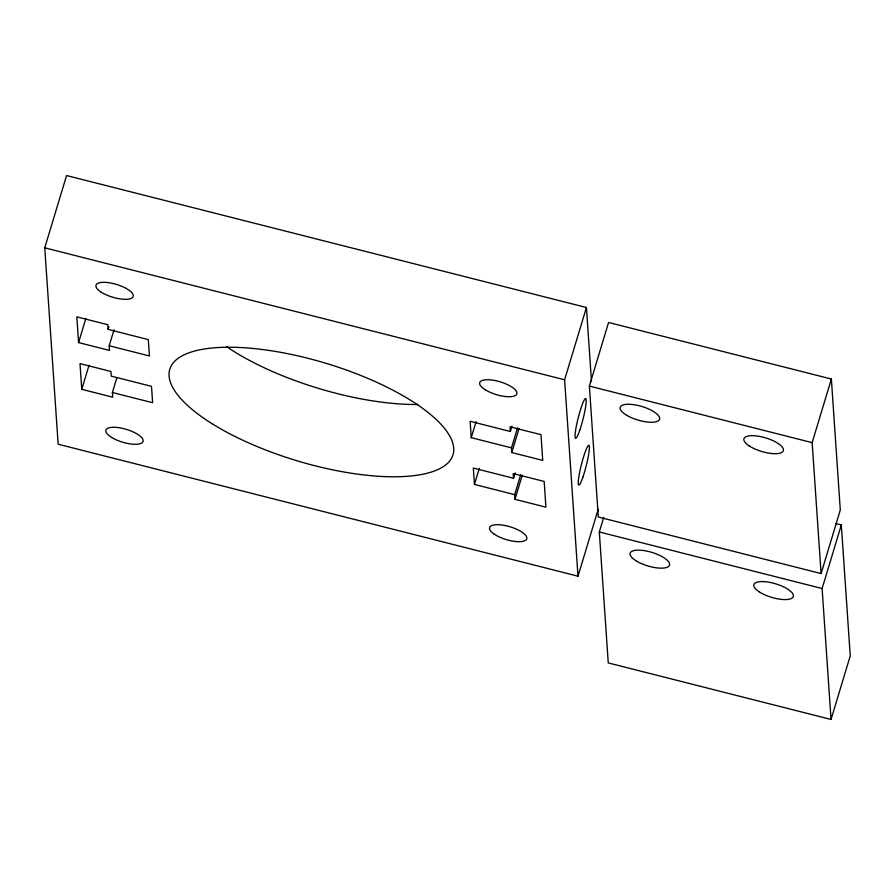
<?xml version="1.0" encoding="UTF-8"?>
<svg xmlns="http://www.w3.org/2000/svg" width="895" height="895" viewBox="0 0 895 895"><rect width="100%" height="100%" fill="white"/><g stroke="black" fill="none" stroke-linecap="round" stroke-linejoin="round"><path stroke-width="1.34" d="M598.218 509.255L578.002 576.19L58.153 444.211L44.75 247.826L66.577 175.543L586.438 307.511L591.472 381.337M114.057 329.684L109.201 345.75L109.526 350.426L78.581 342.572L85.853 318.475M116.842 377.779L112.401 392.513L112.714 397.19L81.769 389.325L89.041 365.238M109.201 345.75L149.431 355.964L148.313 339.597L108.094 329.382L108.899 326.709M471.251 437.655L470.132 421.288L510.363 431.502L510.038 426.825L540.983 434.679L542.739 460.399L511.795 452.546L511.481 447.869L471.251 437.655L476.095 421.59M474.439 484.419L473.321 468.051L513.551 478.266L513.227 473.589L544.171 481.443L545.928 507.163L514.983 499.309L514.67 494.633L474.439 484.419L479.295 468.353M510.363 431.502L511.974 426.154M511.481 447.869L517.534 427.788M511.795 452.546L519.066 428.448M513.551 478.266L515.162 472.907M514.67 494.633L520.733 474.551M514.983 499.309L522.266 475.211M578.002 576.19L564.611 379.793L586.438 307.511M589.369 386.081L608.566 322.469L831.365 379.032L840.293 509.96L821.095 573.572L598.296 517.008L589.369 386.081L812.157 442.645L821.095 573.572M835.919 523.553L841.322 524.917L850.25 655.856L831.041 719.457L608.253 662.904L599.314 531.977L603.722 517.399M812.157 442.645L831.365 379.032M831.041 719.457L822.113 588.53L841.322 524.917M44.75 247.826L564.611 379.793M112.401 392.513L152.62 402.716L151.501 386.349L111.282 376.146L110.958 371.47L80.013 363.616L81.769 389.325M599.314 531.977L822.113 588.53M108.094 329.382L107.769 324.706L76.825 316.852L78.581 342.572M417.831 404.495A147.944 50.847 16.8 0 1 226.536 346.622M758.982 591.684A20.585 7.071 16.8 0 0 792.489 597.77A20.585 7.071 16.8 0 0 769.331 582.276A20.585 7.071 16.8 0 0 758.982 591.684M637.061 561.411A20.585 7.071 16.8 0 0 669.326 565.584A20.585 7.071 16.8 0 0 643.091 550.47A20.585 7.071 16.8 0 0 637.061 561.411M749.025 445.788A20.585 7.071 16.8 0 0 782.532 451.874A20.585 7.071 16.8 0 0 759.385 436.38A20.585 7.071 16.8 0 0 749.025 445.788M627.104 415.515A20.585 7.071 16.8 0 0 659.369 419.688A20.585 7.071 16.8 0 0 633.134 404.574A20.585 7.071 16.8 0 0 627.104 415.515M579.747 430.271A20.585 2.495 -75.8 0 0 585.867 398.633A20.585 2.495 -75.8 0 0 576.268 426.501A20.585 2.495 -75.8 0 0 579.747 430.271M582.858 477.248A20.585 2.495 -75.8 0 0 589.078 445.419A20.585 2.495 -75.8 0 0 579.501 473.03A20.585 2.495 -75.8 0 0 582.858 477.248M485.414 389.873A19.421 6.679 16.8 0 0 516.46 394.639A19.421 6.679 16.8 0 0 492.988 380.185A19.421 6.679 16.8 0 0 485.414 389.873M493.704 533.767A19.421 6.679 16.8 0 0 525.667 540.244A19.421 6.679 16.8 0 0 505.16 525.544A19.421 6.679 16.8 0 0 493.704 533.767M111.595 437.42A19.421 6.679 16.8 0 0 142.652 442.186A19.421 6.679 16.8 0 0 119.169 427.732A19.421 6.679 16.8 0 0 111.595 437.42M213.323 424.476A147.944 50.847 16.8 0 0 449.816 460.824A147.944 50.847 16.8 0 0 270.995 350.717A147.944 50.847 16.8 0 0 213.323 424.476M100.609 291.748A19.421 6.679 16.8 0 0 132.326 297.688A19.421 6.679 16.8 0 0 110.812 283.033A19.421 6.679 16.8 0 0 100.609 291.748"/></g></svg>
